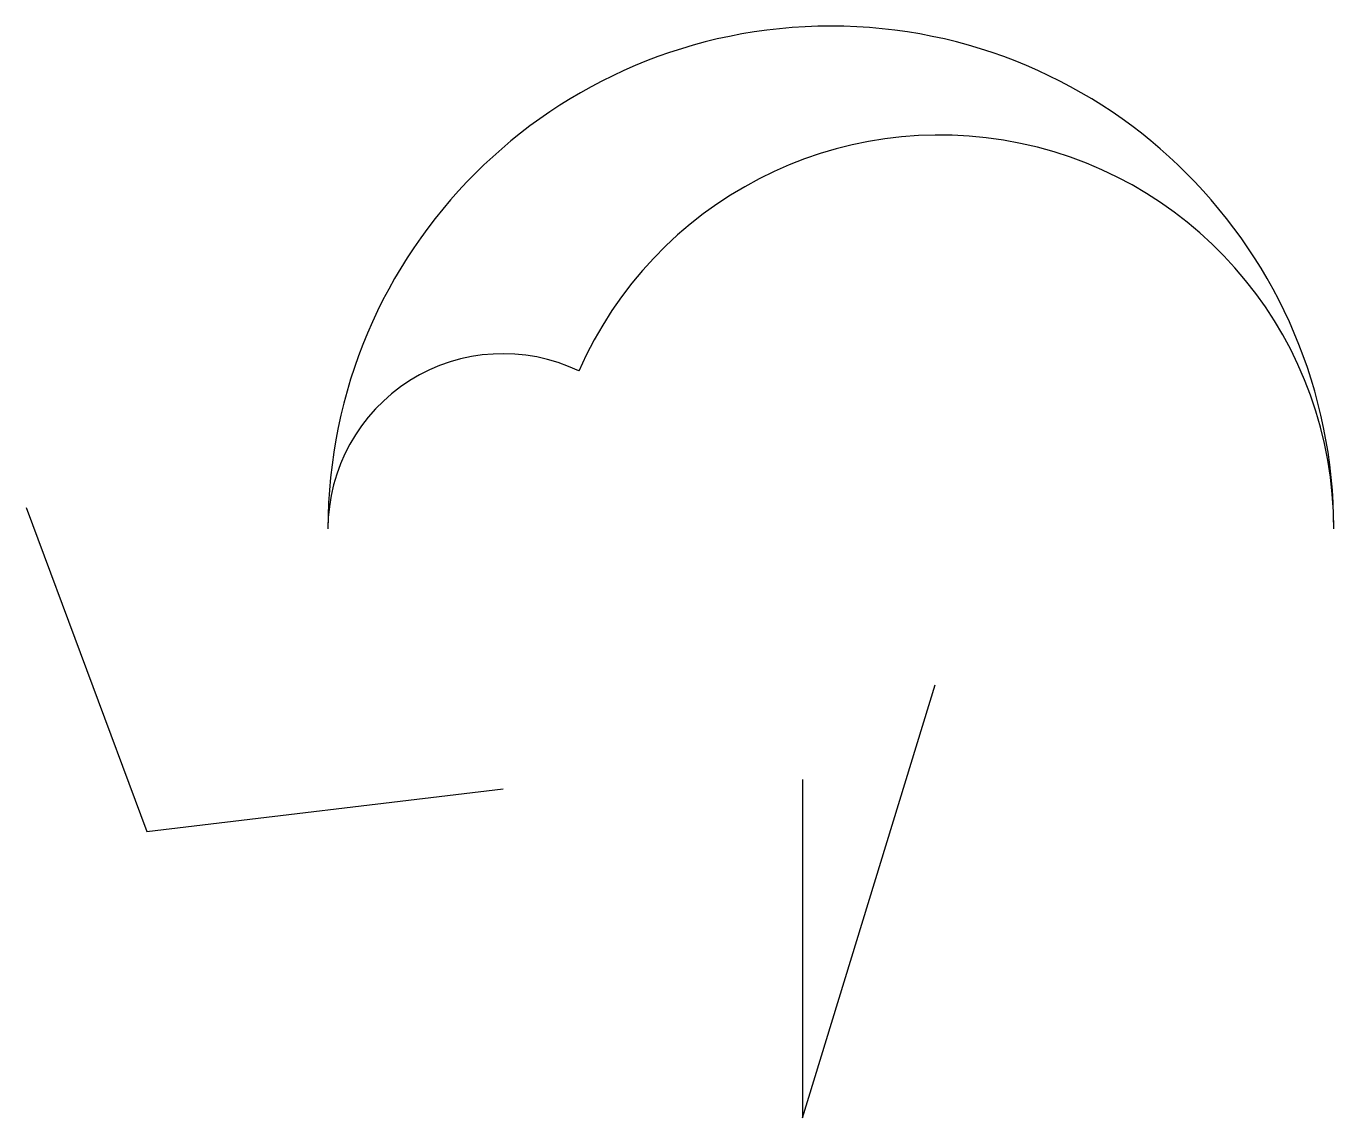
# Model space of a CAD drawing. Extents: x -37 to 65, y -46 to 39.
import ezdxf

# ---------------------------------------------------------------- set-up
doc = ezdxf.new("R2010")
doc.units = 0
doc.layers.add('MODELSKETCH_VISIBLE', color=7, linetype='CONTINUOUS')

msp = doc.modelspace()

# ---------------------------------------------------------------- linework, layer by layer
at = {"layer": 'MODELSKETCH_VISIBLE'}
for p, q in [((-37.12, 1.66), (-27.72, -23.58)), ((23.3, -45.87), (33.62, -12.16)), ((-27.72, -23.58), (0, -20.26)), ((23.3, -19.53), (23.3, -45.87))]:
    msp.add_line(p, q, dxfattribs=at)
for centre, radius, start, end in [((25.51, 0), 39.14, 0, 180), ((33.99, 0), 30.66, 0, 156.3807), ((0, 0), 13.63, 64.3835, 180)]:
    msp.add_arc(centre, radius, start, end, dxfattribs=at)

doc.saveas('drawing.dxf')
